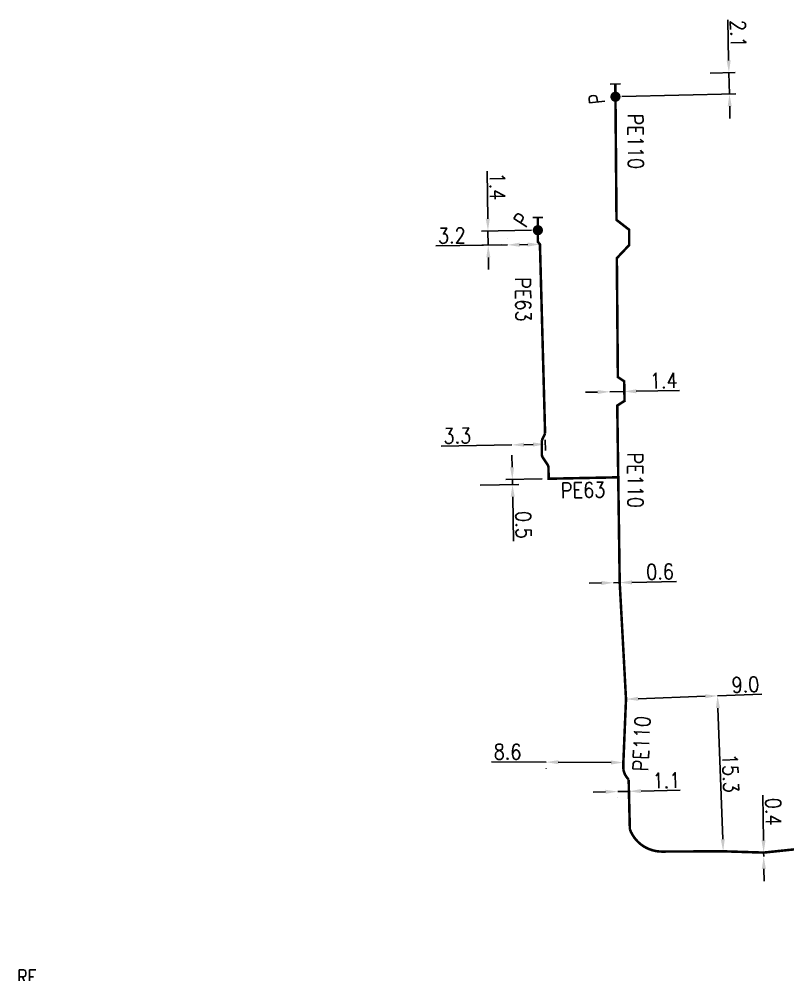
# Model space of a CAD drawing. Header units: millimetres. Extents: x 133989 to 135004, y 130988 to 132014.
# Drawn here: x 134001 to 134076.6, y 131448.2 to 131542.1 of the extents above; entities that cross this region are included whole.
import ezdxf
from ezdxf.enums import TextEntityAlignment as Align

# ---------------------------------------------------------------- set-up
doc = ezdxf.new("R2010")
doc.units = ezdxf.units.MM
doc.header["$PDMODE"] = 34
doc.linetypes.add('L_25_PE', pattern=[2000, 1000, 1000])
doc.layers.get('0').update_dxf_attribs({"linetype": 'CONTINUOUS'})
doc.layers.get('Defpoints').update_dxf_attribs({"linetype": 'CONTINUOUS'})
for name, color, linetype in [('L_150', 1, 'CONTINUOUS'), ('L_300', 7, 'CONTINUOUS'), ('L_340', 7, 'CONTINUOUS')]:
    doc.layers.add(name, color=color, linetype=linetype)
doc.styles.add('G_ROMANS', font='ROMANS.SHX', dxfattribs={"width": 0.75})
doc.styles.get("Standard").update_dxf_attribs({"font": 'romans.shx', "width": 0.85})
doc.dimstyles.get("Standard").update_dxf_attribs({"dimtxt": 1.5, "dimasz": 1.2, "dimexe": 0.625, "dimexo": 0.625, "dimgap": 0.25, "dimtad": 1, "dimdec": 1, "dimzin": 0, "dimdsep": 46, "dimtxsty": 'Standard', "dimcen": -0.5, "dimadec": 0, "dimazin": 0, "dimtfac": 1, "dimtdec": 1, "dimtmove": 0, "dimatfit": 3, "dimfxl": 0, "dimtolj": 1, "dimtzin": 0, "dimarcsym": 0})

# ---------------------------------------------------------------- blocks, each defined once
blk = doc.blocks.new('*D163')
at = {"layer": 'Defpoints', "color": 0, "linetype": 'Continuous', "transparency": 16777216}
for p in [(134069.685, 131475.601), (134069.685, 131475.601), (134070.246, 131460.312)]:
    blk.add_point(p, dxfattribs=at)
at = {"layer": 'L_150', "color": 0, "linetype": 'Continuous', "lineweight": -2, "transparency": 16777216}
for p, q in [((134069.06, 131475.578), (134069.06, 131475.578)), ((134070.202, 131461.511), (134069.729, 131474.402)), ((134069.621, 131460.289), (134069.621, 131460.289))]:
    blk.add_line(p, q, dxfattribs=at)
at = {"layer": 'L_150', "color": 0, "linetype": 'Continuous', "transparency": 16777216}
for points in [[(134069.928, 131474.409), (134069.529, 131474.395), (134069.685, 131475.601)], [(134070.402, 131461.518), (134070.002, 131461.503), (134070.246, 131460.312)]]:
    blk.add_solid(points, dxfattribs=at)
at = {"layer": 'L_150', "color": 0, "linetype": 'Continuous', "transparency": 16777216, "insert": (134070.965, 131467.993), "char_height": 1.5, "attachment_point": 5, "rotation": 272.10273}
blk.add_mtext('\\A1;15.3', dxfattribs=at)
blk = doc.blocks.new('*D164')
at = {"layer": 'Defpoints', "color": 0, "linetype": 'Continuous', "transparency": 16777216}
for p in [(134069.685, 131475.601), (134069.685, 131475.601), (134060.691, 131475.271)]:
    blk.add_point(p, dxfattribs=at)
at = {"layer": 'L_150', "color": 0, "linetype": 'Continuous', "lineweight": -2, "transparency": 16777216}
for p, q in [((134060.668, 131475.896), (134060.668, 131475.896)), ((134061.89, 131475.315), (134068.485, 131475.557)), ((134069.685, 131475.601), (134074.053, 131475.762))]:
    blk.add_line(p, q, dxfattribs=at)
at = {"layer": 'L_150', "color": 0, "linetype": 'Continuous', "transparency": 16777216}
for points in [[(134061.882, 131475.515), (134061.897, 131475.115), (134060.691, 131475.271)], [(134068.478, 131475.757), (134068.493, 131475.357), (134069.685, 131475.601)]]:
    blk.add_solid(points, dxfattribs=at)
at = {"layer": 'L_150', "color": 0, "linetype": 'Continuous', "transparency": 16777216, "insert": (134072.432, 131476.703), "char_height": 1.5, "attachment_point": 5, "rotation": 2.10273}
blk.add_mtext('\\A1;9.0', dxfattribs=at)
blk = doc.blocks.new('*D165')
at = {"layer": 'Defpoints', "color": 0, "linetype": 'Continuous', "transparency": 16777216}
for p in [(134059.471, 131486.721), (134059.471, 131486.721), (134060.071, 131486.733)]:
    blk.add_point(p, dxfattribs=at)
at = {"layer": 'L_150', "color": 0, "linetype": 'Continuous', "lineweight": -2, "transparency": 16777216}
for p, q in [((134061.27, 131486.756), (134065.641, 131486.841)), ((134058.271, 131486.698), (134057.071, 131486.674)), ((134059.471, 131486.721), (134060.071, 131486.733))]:
    blk.add_line(p, q, dxfattribs=at)
at = {"layer": 'L_150', "color": 0, "linetype": 'Continuous', "transparency": 16777216}
for points in [[(134058.267, 131486.898), (134058.275, 131486.498), (134059.471, 131486.721)], [(134061.266, 131486.956), (134061.274, 131486.556), (134060.071, 131486.733)]]:
    blk.add_solid(points, dxfattribs=at)
at = {"layer": 'L_150', "color": 0, "linetype": 'Continuous', "transparency": 16777216, "insert": (134064.036, 131487.81), "char_height": 1.5, "attachment_point": 5, "rotation": 1.11769}
blk.add_mtext('\\A1;0.6', dxfattribs=at)
blk = doc.blocks.new('*D166')
at = {"layer": 'Defpoints', "color": 0, "linetype": 'Continuous', "transparency": 16777216}
for p in [(134059.104, 131505.5), (134059.104, 131505.5), (134060.501, 131505.527)]:
    blk.add_point(p, dxfattribs=at)
at = {"layer": 'L_150', "color": 0, "linetype": 'Continuous', "lineweight": -2, "transparency": 16777216}
for p, q in [((134061.701, 131505.551), (134065.95, 131505.634)), ((134057.904, 131505.477), (134056.705, 131505.453)), ((134059.104, 131505.5), (134060.501, 131505.527))]:
    blk.add_line(p, q, dxfattribs=at)
at = {"layer": 'L_150', "color": 0, "linetype": 'Continuous', "transparency": 16777216}
for points in [[(134057.901, 131505.677), (134057.908, 131505.277), (134059.104, 131505.5)], [(134061.697, 131505.751), (134061.705, 131505.351), (134060.501, 131505.527)]]:
    blk.add_solid(points, dxfattribs=at)
at = {"layer": 'L_150', "color": 0, "linetype": 'Continuous', "transparency": 16777216, "insert": (134064.406, 131506.604), "char_height": 1.5, "attachment_point": 5, "rotation": 1.11769}
blk.add_mtext('\\A1;1.4', dxfattribs=at)
blk = doc.blocks.new('*D167')
at = {"layer": 'Defpoints', "color": 0, "linetype": 'Continuous', "transparency": 16777216}
for p in [(134052.736, 131501.403), (134049.457, 131500.276), (134049.457, 131500.276)]:
    blk.add_point(p, dxfattribs=at)
at = {"layer": 'L_150', "color": 0, "linetype": 'Continuous', "lineweight": -2, "transparency": 16777216}
for p, q in [((134049.457, 131500.276), (134042.532, 131500.141)), ((134051.557, 131500.317), (134050.657, 131500.299)), ((134052.748, 131500.778), (134052.769, 131499.715))]:
    blk.add_line(p, q, dxfattribs=at)
at = {"layer": 'L_150', "color": 0, "linetype": 'Continuous', "transparency": 16777216}
for points in [[(134050.653, 131500.499), (134050.661, 131500.099), (134049.457, 131500.276)], [(134051.553, 131500.517), (134051.56, 131500.117), (134052.756, 131500.34)]]:
    blk.add_solid(points, dxfattribs=at)
at = {"layer": 'L_150', "color": 0, "linetype": 'Continuous', "transparency": 16777216, "insert": (134044.098, 131501.172), "char_height": 1.5, "attachment_point": 5, "rotation": 1.11562}
blk.add_mtext('\\A1;3.3', dxfattribs=at)
blk = doc.blocks.new('*D168')
at = {"layer": 'Defpoints', "color": 0, "linetype": 'Continuous', "transparency": 16777216}
for p in [(134049.029, 131519.946), (134049.029, 131519.946), (134052.229, 131519.995)]:
    blk.add_point(p, dxfattribs=at)
at = {"layer": 'L_150', "color": 0, "linetype": 'Continuous', "lineweight": -2, "transparency": 16777216}
for p, q in [((134052.219, 131520.62), (134052.219, 131520.62)), ((134049.029, 131519.946), (134041.993, 131519.838)), ((134049.019, 131520.571), (134049.019, 131520.571)), ((134051.029, 131519.977), (134050.229, 131519.964))]:
    blk.add_line(p, q, dxfattribs=at)
at = {"layer": 'L_150', "color": 0, "linetype": 'Continuous', "transparency": 16777216}
for points in [[(134050.226, 131520.164), (134050.232, 131519.764), (134049.029, 131519.946)], [(134051.026, 131520.177), (134051.032, 131519.777), (134052.229, 131519.995)]]:
    blk.add_solid(points, dxfattribs=at)
at = {"layer": 'L_150', "color": 0, "linetype": 'Continuous', "transparency": 16777216, "insert": (134043.564, 131520.862), "char_height": 1.5, "attachment_point": 5, "rotation": 0.87954}
blk.add_mtext('\\A1;3.2', dxfattribs=at)
blk = doc.blocks.new('*D169')
at = {"layer": 'Defpoints', "color": 0, "linetype": 'Continuous', "transparency": 16777216}
for p in [(134052.023, 131521.392), (134047.14, 131519.917), (134049.029, 131519.946)]:
    blk.add_point(p, dxfattribs=at)
at = {"layer": 'L_300', "color": 0, "linetype": 'Continuous', "lineweight": -2, "transparency": 16777216}
for p, q in [((134047.1, 131522.517), (134047.028, 131527.203)), ((134051.399, 131521.383), (134046.494, 131521.307)), ((134047.14, 131519.917), (134047.119, 131521.317)), ((134048.404, 131519.936), (134046.515, 131519.907)), ((134047.158, 131518.717), (134047.177, 131517.517))]:
    blk.add_line(p, q, dxfattribs=at)
at = {"layer": 'L_300', "color": 0, "linetype": 'Continuous', "transparency": 16777216}
for points in [[(134047.3, 131522.52), (134046.9, 131522.514), (134047.119, 131521.317)], [(134047.358, 131518.72), (134046.958, 131518.714), (134047.14, 131519.917)]]:
    blk.add_solid(points, dxfattribs=at)
at = {"layer": 'L_300', "color": 0, "linetype": 'Continuous', "transparency": 16777216, "insert": (134048.051, 131525.694), "char_height": 1.5, "attachment_point": 5, "rotation": 270.87954}
blk.add_mtext('\\A1;1.4', dxfattribs=at)
blk = doc.blocks.new('*D170')
at = {"layer": 'Defpoints', "color": 0, "linetype": 'Continuous', "transparency": 16777216}
for p in [(134068.351, 131536.822), (134070.81, 131536.88), (134059.654, 131534.518)]:
    blk.add_point(p, dxfattribs=at)
at = {"layer": 'L_300', "color": 0, "linetype": 'Continuous', "lineweight": -2, "transparency": 16777216}
for p, q in [((134070.782, 131538.079), (134070.688, 131542.085)), ((134068.976, 131536.837), (134071.435, 131536.894)), ((134070.859, 131534.78), (134070.81, 131536.88)), ((134060.279, 131534.532), (134071.484, 131534.795)), ((134070.887, 131533.58), (134070.915, 131532.381))]:
    blk.add_line(p, q, dxfattribs=at)
at = {"layer": 'L_300', "color": 0, "linetype": 'Continuous', "transparency": 16777216}
for points in [[(134070.982, 131538.084), (134070.582, 131538.075), (134070.81, 131536.88)], [(134071.087, 131533.585), (134070.687, 131533.576), (134070.859, 131534.78)]]:
    blk.add_solid(points, dxfattribs=at)
at = {"layer": 'L_300', "color": 0, "linetype": 'Continuous', "transparency": 16777216, "insert": (134071.721, 131540.705), "char_height": 1.5, "attachment_point": 5, "rotation": 271.34074}
blk.add_mtext('\\A1;2.1', dxfattribs=at)
blk = doc.blocks.new('L_300_12')
at = {"color": 0, "linetype": 'Continuous', "const_width": 0.497, "flags": 128}
blk.add_lwpolyline([(-0.252, 0, 1), (0.252, 0, 1)], format="xyb", close=True, dxfattribs=at)
at = {"color": 0, "linetype": 'Continuous', "style": 'G_ROMANS', "width": 0.75}
blk.add_text('P', height=1.5, dxfattribs=at).set_placement((0, 1.85), align=Align.MIDDLE)
at = {"color": 0, "linetype": 'Continuous', "width": 0.75, "flags": 3}
for tag, p in [('DEF_LEG', (0, -5)), ('DEF_COUP', (0, -7.5)), ('DEF_TYPE', (0, -10))]:
    blk.add_attdef(tag, text='', height=1.2, dxfattribs=at).set_placement(p, align=Align.MIDDLE)
blk = doc.blocks.new('L_340_07')
at = {"color": 0, "linetype": 'Continuous', "const_width": 0.25, "flags": 128}
blk.add_lwpolyline([(0, 0), (1.25, 0)], dxfattribs=at)
at = {"color": 0, "linetype": 'Continuous', "flags": 128}
blk.add_lwpolyline([(1.25, -0.5), (1.25, 0.5)], dxfattribs=at)
at = {"color": 0, "linetype": 'Continuous', "width": 0.75, "flags": 3}
for tag, p in [('DEF_LEG', (0.723, -3.465)), ('DEF_COUP', (0.723, -5.965)), ('DEF_TYPE', (0.723, -8.465))]:
    blk.add_attdef(tag, text='', height=1.2, dxfattribs=at).set_placement(p, align=Align.MIDDLE)
blk = doc.blocks.new('*D171')
at = {"layer": 'Defpoints', "color": 0, "linetype": 'Continuous', "transparency": 16777216}
for p in [(134045.737, 131496.298), (134049.527, 131496.376), (134053.089, 131496.95)]:
    blk.add_point(p, dxfattribs=at)
at = {"layer": 'L_150', "color": 0, "linetype": 'Continuous', "lineweight": -2, "transparency": 16777216}
for p, q in [((134049.492, 131498.076), (134049.468, 131499.275)), ((134046.362, 131496.311), (134050.152, 131496.389)), ((134052.464, 131496.937), (134048.892, 131496.863)), ((134049.517, 131496.876), (134049.527, 131496.376)), ((134049.552, 131495.176), (134049.642, 131490.806))]:
    blk.add_line(p, q, dxfattribs=at)
at = {"layer": 'L_150', "color": 0, "linetype": 'Continuous', "transparency": 16777216}
for points in [[(134049.692, 131498.08), (134049.292, 131498.072), (134049.517, 131496.876)], [(134049.752, 131495.18), (134049.352, 131495.172), (134049.527, 131496.376)]]:
    blk.add_solid(points, dxfattribs=at)
at = {"layer": 'L_150', "color": 0, "linetype": 'Continuous', "transparency": 16777216, "insert": (134050.609, 131492.412), "char_height": 1.5, "attachment_point": 5, "rotation": 271.18006}
blk.add_mtext('\\A1;0.5', dxfattribs=at)
blk = doc.blocks.new('*D226')
at = {"layer": 'Defpoints', "color": 0, "linetype": 'Continuous', "transparency": 16777216}
for p in [(134059.877, 131466.188), (134059.877, 131466.186), (134060.977, 131466.208)]:
    blk.add_point(p, dxfattribs=at)
at = {"layer": 'L_150', "color": 0, "linetype": 'Continuous', "lineweight": -2, "transparency": 16777216}
for p, q in [((134058.677, 131466.163), (134057.477, 131466.139)), ((134059.877, 131466.186), (134060.977, 131466.208)), ((134062.176, 131466.232), (134066.001, 131466.308)), ((134059.889, 131465.563), (134059.889, 131465.562))]:
    blk.add_line(p, q, dxfattribs=at)
at = {"layer": 'L_150', "color": 0, "linetype": 'Continuous', "transparency": 16777216}
for points in [[(134058.673, 131466.363), (134058.681, 131465.963), (134059.877, 131466.186)], [(134062.173, 131466.432), (134062.18, 131466.032), (134060.977, 131466.208)]]:
    blk.add_solid(points, dxfattribs=at)
at = {"layer": 'L_150', "color": 0, "linetype": 'Continuous', "transparency": 16777216, "insert": (134064.669, 131467.282), "char_height": 1.5, "attachment_point": 5, "rotation": 1.13453}
blk.add_mtext('\\A1;1.1', dxfattribs=at)
blk = doc.blocks.new('*D227')
at = {"layer": 'Defpoints', "color": 0, "linetype": 'Continuous', "transparency": 16777216}
for p in [(134052.831, 131469.106), (134052.831, 131469.081), (134060.43, 131469.04)]:
    blk.add_point(p, dxfattribs=at)
at = {"layer": 'L_150', "color": 0, "linetype": 'Continuous', "lineweight": -2, "transparency": 16777216}
for p, q in [((134052.831, 131469.081), (134047.459, 131469.11)), ((134059.23, 131469.047), (134054.031, 131469.075)), ((134060.434, 131469.665), (134060.434, 131469.665)), ((134052.828, 131468.481), (134052.828, 131468.456))]:
    blk.add_line(p, q, dxfattribs=at)
at = {"layer": 'L_150', "color": 0, "linetype": 'Continuous', "transparency": 16777216}
for points in [[(134054.032, 131469.275), (134054.03, 131468.875), (134052.831, 131469.081)], [(134059.232, 131469.247), (134059.229, 131468.847), (134060.43, 131469.04)]]:
    blk.add_solid(points, dxfattribs=at)
at = {"layer": 'L_150', "color": 0, "linetype": 'Continuous', "transparency": 16777216, "insert": (134049.05, 131470.101), "char_height": 1.5, "attachment_point": 5, "rotation": 359.69209}
blk.add_mtext('\\A1;8.6', dxfattribs=at)
blk = doc.blocks.new('*D234')
at = {"layer": 'Defpoints', "color": 0, "linetype": 'Continuous', "transparency": 16777216}
for p in [(134074.224, 131460.185), (134074.229, 131459.785), (134074.229, 131459.785)]:
    blk.add_point(p, dxfattribs=at)
at = {"layer": 'L_150', "color": 0, "linetype": 'Continuous', "lineweight": -2, "transparency": 16777216}
for p, q in [((134074.21, 131461.385), (134074.157, 131465.817)), ((134074.229, 131459.785), (134074.224, 131460.185)), ((134074.243, 131458.585), (134074.258, 131457.386))]:
    blk.add_line(p, q, dxfattribs=at)
at = {"layer": 'L_150', "color": 0, "linetype": 'Continuous', "transparency": 16777216}
for points in [[(134074.41, 131461.388), (134074.01, 131461.383), (134074.224, 131460.185)], [(134074.443, 131458.588), (134074.043, 131458.583), (134074.229, 131459.785)]]:
    blk.add_solid(points, dxfattribs=at)
at = {"layer": 'L_150', "color": 0, "linetype": 'Continuous', "transparency": 16777216, "insert": (134075.176, 131464.213), "char_height": 1.5, "attachment_point": 5, "rotation": 270.6857}
blk.add_mtext('\\A1;0.4', dxfattribs=at)
blk = doc.blocks.new('L_340_20')
at = {"linetype": 'Continuous'}
blk.add_hatch(color=0, dxfattribs=at).paths.add_polyline_path([(0.125, 0.75), (-0.125, 0.75), (-0.125, -0.75), (0.125, -0.75)])
at = {"color": 0, "linetype": 'Continuous'}
blk.add_lwpolyline([(-0.125, 0.75), (0.125, 0.75), (0.125, -0.75), (-0.125, -0.75)], close=True, dxfattribs=at)
at = {"color": 0, "linetype": 'Continuous', "width": 0.75}
for tag, height, flags, p in [('RE', 1.5, 8, (0, 3)), ('DEF_LEG', 1.2, 3, (0, -5)), ('DEF_COUP', 1.2, 3, (0, -7.5)), ('DEF_TYPE', 1.2, 3, (0, -10))]:
    blk.add_attdef(tag, text='', height=height, dxfattribs=dict(at, flags=flags)).set_placement(p, align=Align.MIDDLE)

msp = doc.modelspace()

# ---------------------------------------------------------------- linework, layer by layer
at = {"layer": 'L_150', "linetype": 'L_25_PE', "flags": 128}
for points in [[(134107.926, 131460.928, 0.25, 0.25, 0), (134104.161, 131460.892, 0.25, 0.25, 0), (134095.736, 131460.657, 0.25, 0.25, 0), (134092.744, 131460.41, 0.25, 0.25, 0), (134078.219, 131460.604, 0.25, 0.25, 0), (134074.224, 131460.185, 0.25, 0.25, 0), (134070.246, 131460.312, 0.25, 0.25, 0), (134064.192, 131460.285, 0.25, 0.25, 0), (134064.192, 131460.285, 0.25, 0.25, 0), (134064.192, 131460.285, 0.25, 0.25, -0.312171), (134061.069, 131462.477, 0.25, 0.25, 0), (134061.069, 131462.477, 0.25, 0.25, 0), (134060.977, 131466.208, 0.25, 0.25, 0), (134060.977, 131466.208, 0.25, 0.25, 0), (134060.954, 131467.367, 0.25, 0.25, 0), (134060.954, 131467.367, 0.25, 0.25, 0), (134060.954, 131467.367, 0.25, 0.25, -0.146191), (134060.434, 131468.335, 0.25, 0.25, 0), (134060.43, 131469.04, 0.25, 0.25, 0), (134060.691, 131475.271, 0.25, 0.25, 0), (134060.071, 131486.733, 0.25, 0.25, 0), (134059.928, 131497.09, 0.25, 0.25, 0), (134059.831, 131504.145, 0.25, 0.25, 0), (134060.549, 131504.607, 0.25, 0.25, 0), (134060.531, 131505.526, 0.25, 0.25, 0), (134060.511, 131506.534, 0.25, 0.25, 0), (134059.889, 131506.95, 0.25, 0.25, 0), (134059.789, 131518.643, 0.25, 0.25, 0), (134061.006, 131519.929, 0.25, 0.25, 0), (134061.006, 131521.429, 0.25, 0.25, 0), (134059.757, 131522.401, 0.25, 0.25, 0), (134059.654, 131534.518, 0, 0, 0)], [(134052.023, 131521.392, 0.25, 0.25, 0), (134052.02, 131520.26, 0.25, 0.25, 0), (134052.229, 131519.995, 0.25, 0.25, 0), (134052.736, 131501.403, 0.25, 0.25, -0.052831), (134052.736, 131501.403, 0.25, 0.25, 0), (134052.42, 131500.73, 0.25, 0.25, 0.049659), (134052.41, 131500.631, 0.25, 0.25, 0), (134052.416, 131499.331, 0.25, 0.25, 0.146694), (134052.499, 131499.056, 0.25, 0.25, 0), (134052.982, 131498.329, 0.25, 0.25, -0.142482), (134053.066, 131498.063, 0.25, 0.25, 0), (134053.089, 131496.95, 0.25, 0.25, 0), (134059.928, 131497.09, 0, 0, 0)]]:
    msp.add_lwpolyline(points, format="xyseb", dxfattribs=at)

# ---------------------------------------------------------------- block references
at = {"layer": 'L_300'}
for p, rotation in [((134059.654, 131534.518), 96.60506850140978), ((134052.023, 131521.392), 57.21396142386057)]:
    msp.add_blockref('L_300_12', p, dxfattribs=dict(at, rotation=rotation))
at = {"layer": 'L_340'}
for p, rotation in [((134059.654, 131534.518), 90.48826412697176), ((134052.023, 131521.392), 89.84407401594366)]:
    msp.add_blockref('L_340_07', p, dxfattribs=dict(at, rotation=rotation))
ref = msp.add_blockref('L_340_20', (134001.7, 131445.031), dxfattribs=dict(at, rotation=326.9675449623326))
ref.add_attrib('RE', 'RE', dxfattribs={"layer": '0', "color": 0, "linetype": 'Continuous', "height": 1.5, "width": 0.75}).set_placement((134001.796, 131447.919), align=Align.MIDDLE)

# ---------------------------------------------------------------- texts
at = {"layer": 'L_150', "linetype": 'Continuous', "width": 0.85}
for s, rotation, p in [('PE110', 270.48826, (134060.859, 131532.856)), ('PE63', 270.9594, (134049.792, 131516.763)), ('PE110', 270.48826, (134060.831, 131499.533)), ('PE63', 1.18006, (134054.307, 131495.04)), ('PE110', 87.60924, (134062.852, 131468.131))]:
    msp.add_text(s, height=1.5, rotation=rotation, dxfattribs=at).set_placement(p)

# ---------------------------------------------------------------- dimensions: what is measured, and where the dimension line sits
at = {"layer": 'L_150', "linetype": 'Continuous'}
for base, p1, p2, angle, picture, middle in [((134049.029, 131519.946), (134052.229, 131519.995), (134049.029, 131519.946), 0.87954, '*D168', (134043.579, 131519.862)), ((134059.104, 131505.5), (134060.501, 131505.527), (134059.104, 131505.5), 1.11769, '*D166', (134064.425, 131505.604)), ((134049.457, 131500.276), (134052.736, 131501.403), (134049.457, 131500.276), 1.11562, '*D167', (134044.118, 131500.172)), ((134049.527, 131496.376), (134053.089, 131496.95), (134045.737, 131496.298), 91.18006, '*D171', (134049.61, 131492.391)), ((134059.471, 131486.721), (134060.071, 131486.733), (134059.471, 131486.721), 1.11769, '*D165', (134064.055, 131486.81)), ((134069.685, 131475.601), (134060.691, 131475.271), (134069.685, 131475.601), 182.10273, '*D164', (134072.468, 131475.703)), ((134069.685, 131475.601), (134070.246, 131460.312), (134069.685, 131475.601), 272.10273, '*D163', (134069.965, 131467.956)), ((134059.877, 131466.186), (134060.977, 131466.208), (134059.877, 131466.188), 1.13453, '*D226', (134064.688, 131466.282)), ((134074.229, 131459.785), (134074.224, 131460.185), (134074.229, 131459.785), 90.6857, '*D234', (134074.176, 131464.201))]:
    dim = msp.add_linear_dim(base=base, p1=p1, p2=p2, angle=angle, dimstyle='Standard', dxfattribs=at)
    dim.commit()
    dim.dimension.update_dxf_attribs({"geometry": picture, "text_midpoint": middle, "dimtype": 160})
dim = msp.add_linear_dim(base=(134052.831, 131469.081), p1=(134060.43, 131469.04), p2=(134052.831, 131469.106), angle=359.69209, text='8.6', dimstyle='Standard', dxfattribs=at)
dim.commit()
dim.dimension.update_dxf_attribs({"geometry": '*D227', "text_midpoint": (134049.045, 131469.101), "dimtype": 160})
at = {"layer": 'L_300', "linetype": 'Continuous'}
for base, p1, p2, angle, picture, middle in [((134070.81, 131536.88), (134059.654, 131534.518), (134068.351, 131536.822), 271.34074, '*D170', (134070.721, 131540.682)), ((134047.14, 131519.917), (134052.023, 131521.392), (134049.029, 131519.946), 90.87954, '*D169', (134047.052, 131525.679))]:
    dim = msp.add_linear_dim(base=base, p1=p1, p2=p2, angle=angle, dimstyle='Standard', dxfattribs=at)
    dim.commit()
    dim.dimension.update_dxf_attribs({"geometry": picture, "text_midpoint": middle, "dimtype": 160})

doc.saveas('drawing.dxf')
